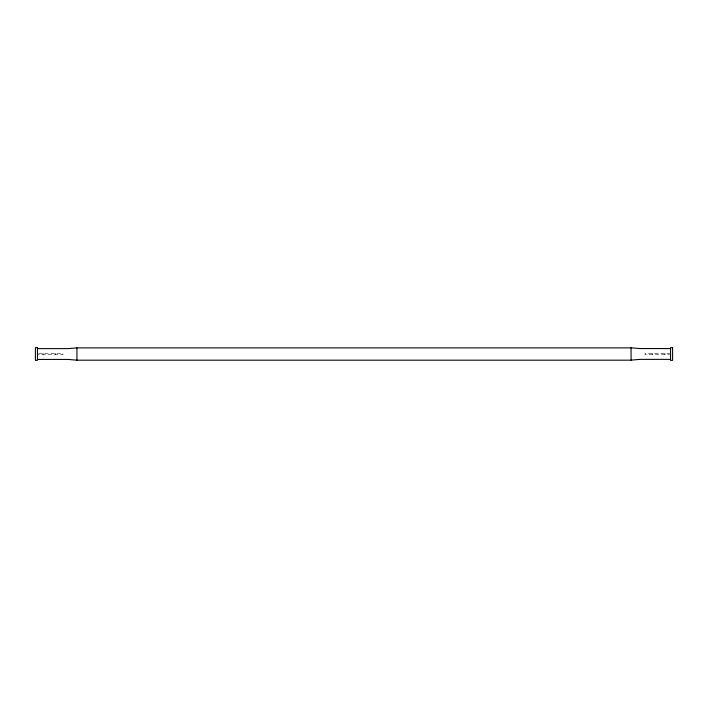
<?xml version="1.0" encoding="UTF-8"?>
<svg xmlns="http://www.w3.org/2000/svg" width="708" height="708" viewBox="0 0 708 708"><rect width="100%" height="100%" fill="white"/><g stroke="black" fill="none" stroke-linecap="round" stroke-linejoin="round"><path stroke-width="0.53" stroke-dasharray="3.54 2.66" d="M38.506 353.239L62.923 353.239L62.923 354.761L37.435 354.761M670.565 353.239L645.077 353.239L645.077 354.761L669.494 354.761M664.954 353.239L664.954 354.761M652.431 353.239L652.431 354.761M55.569 353.239L55.569 354.761M43.046 353.239L43.046 354.761"/><path stroke-width="1.06" d="M631.058 347.876L76.942 347.876L68.021 348.628L37.435 348.628M631.058 360.124L639.979 359.372L670.565 359.372M670.565 348.566L639.979 348.566L631.058 347.814L631.058 360.186L76.942 360.186L68.021 359.434L37.435 359.434M76.942 347.876L76.942 360.186M37.435 347.628L35.4 347.628L35.4 360.372L37.435 360.372L37.435 347.628M672.6 347.628L670.565 347.628L670.565 360.372L672.6 360.372L672.6 347.628"/></g></svg>
